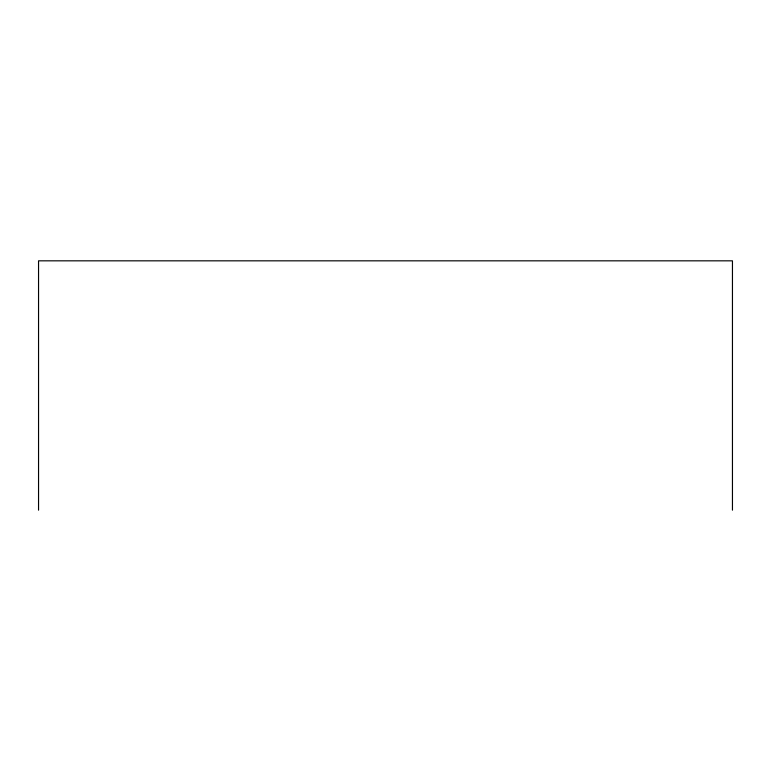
<?xml version="1.0" encoding="UTF-8"?>
<svg xmlns="http://www.w3.org/2000/svg" width="771" height="771" viewBox="0 0 771 771"><rect width="100%" height="100%" fill="white"/><g stroke="black" fill="none" stroke-linecap="round" stroke-linejoin="round"><path stroke-width="1.16" d="M732.45 510.171L732.45 260.829L38.55 260.829L38.55 510.171"/></g></svg>
